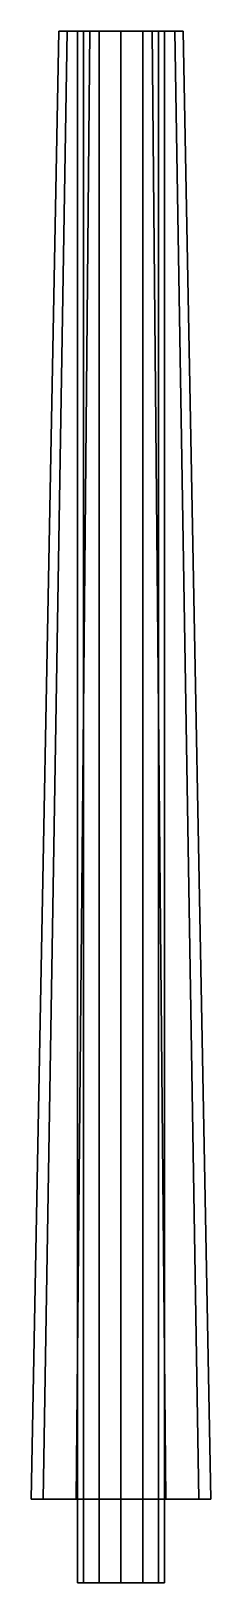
# Model space of a CAD drawing. Extents: x -0.29 to 0.29, y 4.17 to 9.17.
import ezdxf

# ---------------------------------------------------------------- set-up
doc = ezdxf.new("R2010")
doc.units = 0
doc.layers.add('BARREL', color=1, linetype='CONTINUOUS')

msp = doc.modelspace()

# ---------------------------------------------------------------- linework, layer by layer
at = {"layer": 'BARREL'}
for points in [[(-0.29, 4.44), (-0.2511, 4.44, 0.145), (-0.1732, 9.17, 0.1), (-0.2, 9.17)], [(-0.2511, 4.44, -0.145), (-0.29, 4.44), (-0.2, 9.17), (-0.1732, 9.17, -0.1)], [(-0.145, 4.44, -0.2511), (-0.2511, 4.44, -0.145), (-0.1732, 9.17, -0.1), (-0.1, 9.17, -0.1732)], [(-0.2511, 4.44, 0.145), (-0.145, 4.44, 0.2511), (-0.1, 9.17, 0.1732), (-0.1732, 9.17, 0.1)], [(-0.2, 9.17), (-0.1732, 9.17, 0.1), (-0.1212, 9.17, 0.07), (-0.14, 9.17)], [(-0.1732, 9.17, -0.1), (-0.2, 9.17), (-0.14, 9.17), (-0.1212, 9.17, -0.07)], [(-0.1, 9.17, -0.1732), (-0.1732, 9.17, -0.1), (-0.1212, 9.17, -0.07), (-0.07, 9.17, -0.1212)], [(-0.1732, 9.17, 0.1), (-0.1, 9.17, 0.1732), (-0.07, 9.17, 0.1212), (-0.1212, 9.17, 0.07)], [(0, 4.44, -0.29), (-0.145, 4.44, -0.2511), (-0.1, 9.17, -0.1732), (0, 9.17, -0.2)], [(-0.145, 4.44, 0.2511), (0, 4.44, 0.29), (0, 9.17, 0.2), (-0.1, 9.17, 0.1732)], [(-0.14, 9.17), (-0.1212, 9.17, 0.07), (-0.1212, 4.17, 0.07), (-0.14, 4.17)], [(-0.1212, 9.17, -0.07), (-0.14, 9.17), (-0.14, 4.17), (-0.1212, 4.17, -0.07)], [(-0.07, 9.17, -0.1212), (-0.1212, 9.17, -0.07), (-0.1212, 4.17, -0.07), (-0.07, 4.17, -0.1212)], [(-0.1212, 9.17, 0.07), (-0.07, 9.17, 0.1212), (-0.07, 4.17, 0.1212), (-0.1212, 4.17, 0.07)], [(0, 9.17, -0.2), (-0.1, 9.17, -0.1732), (-0.07, 9.17, -0.1212), (0, 9.17, -0.14)], [(-0.1, 9.17, 0.1732), (0, 9.17, 0.2), (0, 9.17, 0.14), (-0.07, 9.17, 0.1212)], [(0, 9.17, -0.14), (-0.07, 9.17, -0.1212), (-0.07, 4.17, -0.1212), (0, 4.17, -0.14)], [(-0.07, 9.17, 0.1212), (0, 9.17, 0.14), (0, 4.17, 0.14), (-0.07, 4.17, 0.1212)], [(0.1, 9.17, -0.1732), (0, 9.17, -0.2), (0, 9.17, -0.14), (0.07, 9.17, -0.1212)], [(0.145, 4.44, -0.2511), (0, 4.44, -0.29), (0, 9.17, -0.2), (0.1, 9.17, -0.1732)], [(0.07, 9.17, -0.1212), (0, 9.17, -0.14), (0, 4.17, -0.14), (0.07, 4.17, -0.1212)], [(0, 9.17, 0.2), (0.1, 9.17, 0.1732), (0.07, 9.17, 0.1212), (0, 9.17, 0.14)], [(0, 4.44, 0.29), (0.145, 4.44, 0.2511), (0.1, 9.17, 0.1732), (0, 9.17, 0.2)], [(0, 9.17, 0.14), (0.07, 9.17, 0.1212), (0.07, 4.17, 0.1212), (0, 4.17, 0.14)], [(0.1732, 9.17, -0.1), (0.1, 9.17, -0.1732), (0.07, 9.17, -0.1212), (0.1212, 9.17, -0.07)], [(0.1212, 9.17, -0.07), (0.07, 9.17, -0.1212), (0.07, 4.17, -0.1212), (0.1212, 4.17, -0.07)], [(0.1, 9.17, 0.1732), (0.1732, 9.17, 0.1), (0.1212, 9.17, 0.07), (0.07, 9.17, 0.1212)], [(0.07, 9.17, 0.1212), (0.1212, 9.17, 0.07), (0.1212, 4.17, 0.07), (0.07, 4.17, 0.1212)], [(0.2511, 4.44, -0.145), (0.145, 4.44, -0.2511), (0.1, 9.17, -0.1732), (0.1732, 9.17, -0.1)], [(0.145, 4.44, 0.2511), (0.2511, 4.44, 0.145), (0.1732, 9.17, 0.1), (0.1, 9.17, 0.1732)], [(0.1732, 9.17, 0.1), (0.2, 9.17), (0.14, 9.17), (0.1212, 9.17, 0.07)], [(0.1212, 9.17, 0.07), (0.14, 9.17), (0.14, 4.17), (0.1212, 4.17, 0.07)], [(0.2, 9.17), (0.1732, 9.17, -0.1), (0.1212, 9.17, -0.07), (0.14, 9.17)], [(0.14, 9.17), (0.1212, 9.17, -0.07), (0.1212, 4.17, -0.07), (0.14, 4.17)], [(0.2511, 4.44, 0.145), (0.29, 4.44), (0.2, 9.17), (0.1732, 9.17, 0.1)], [(0.29, 4.44), (0.2511, 4.44, -0.145), (0.1732, 9.17, -0.1), (0.2, 9.17)]]:
    msp.add_3dface(points, dxfattribs=at)

doc.saveas('drawing.dxf')
